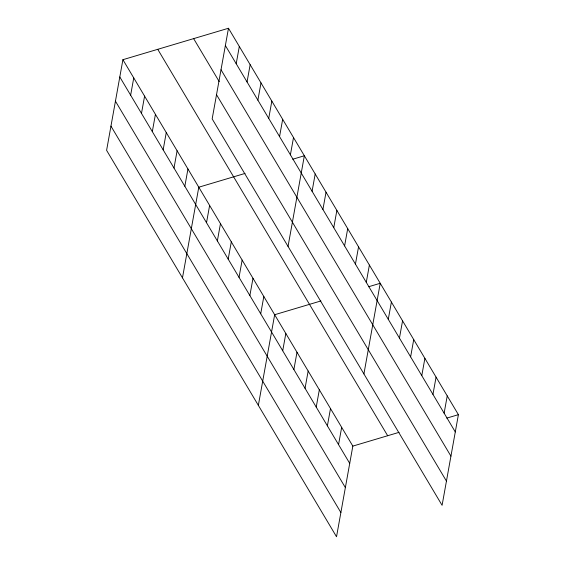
<?xml version="1.0" encoding="UTF-8"?>
<svg xmlns="http://www.w3.org/2000/svg" width="565" height="565" viewBox="0 0 565 565"><rect width="100%" height="100%" fill="white"/><g stroke="black" fill="none" stroke-linecap="round" stroke-linejoin="round"><path stroke-width="0.85" d="M122.909 59.692L106.601 150.332L336.521 536.75L352.835 446.103L122.909 59.692L228.479 28.25L458.399 414.668L442.091 505.308L212.165 118.897L228.479 28.25M130.642 95.181L133.75 77.906M141.483 113.403L144.591 96.121M152.317 131.617L155.432 114.342M163.158 149.831L166.265 132.556M173.999 168.052L177.106 150.77M184.84 186.266L187.947 168.992M182.474 277.853L198.788 187.206L245.041 173.427M206.515 222.702L209.622 205.42M236.205 63.746L239.313 46.464M217.356 240.916L220.463 223.641M247.046 81.96L250.154 64.685M228.196 259.13L231.304 241.855M257.887 100.175L260.995 82.9M239.03 277.351L242.145 260.077M268.728 118.396L271.836 101.114M249.871 295.566L252.979 278.291M279.562 136.61L282.67 119.335M260.712 313.787L263.82 296.505M290.403 154.824L293.51 137.549M258.346 405.366L274.661 314.726L320.92 300.947M288.044 246.411L304.351 155.763L292.741 159.224M282.719 350.766L285.826 333.491M312.085 191.26L315.192 173.985M293.885 369.538L296.992 352.263M322.919 209.474L326.026 192.199M333.76 227.695L336.867 210.42M305.051 388.303L308.165 371.028M344.601 245.909L347.708 228.634M316.223 407.075L319.331 389.801M355.442 264.13L358.549 246.849M327.389 425.841L330.497 408.566M366.275 282.345L369.383 265.07M338.555 444.613L341.663 427.338M363.916 373.931L380.224 283.284L368.613 286.745M388.282 319.331L391.39 302.049M399.455 338.096L402.562 320.821M410.621 356.868L413.728 339.586M421.787 375.633L424.894 358.358M432.952 394.405L436.067 377.13M444.125 413.17L447.233 395.895M352.835 446.103L399.088 432.331M446.788 418.121L458.399 414.668M225.371 45.525L455.291 431.943M221.014 69.742L450.934 456.153M193.64 38.625L219.22 81.614M216.522 94.687L446.449 481.098M157.748 49.317L387.668 435.728M119.801 76.967L349.721 463.385M115.444 101.177L345.37 487.595M110.959 126.122L340.879 512.54"/></g></svg>
